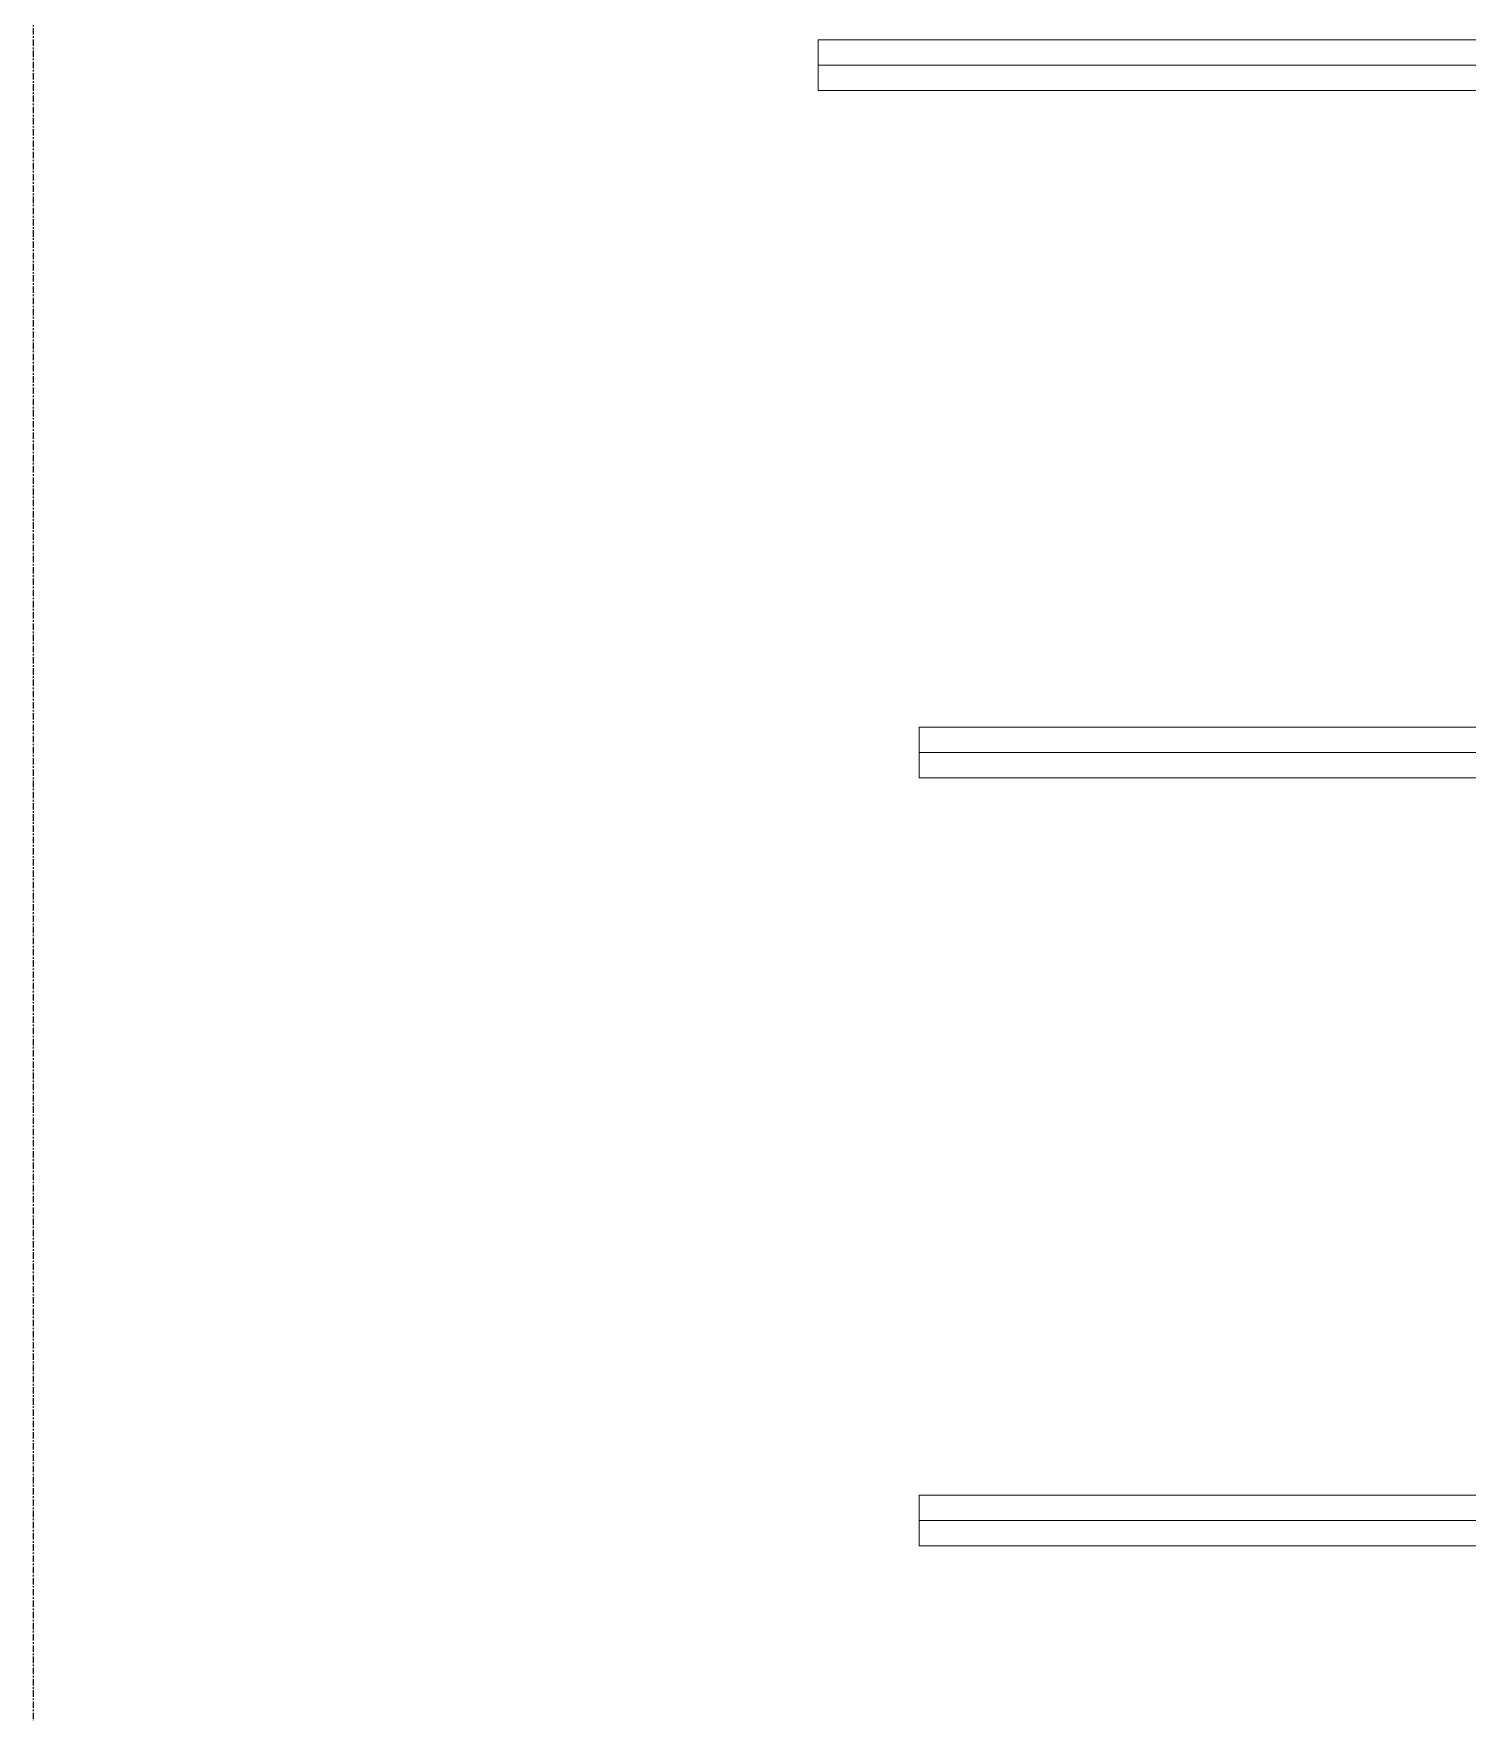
# Model space of a CAD drawing. Header units: millimetres. Extents: x -637480 to 299894, y -125373 to 39000.
# Drawn here: x 131818 to 134654, y 8790 to 12113 of the extents above; entities that cross this region are included whole.
import ezdxf

# ---------------------------------------------------------------- set-up
doc = ezdxf.new("R2010")
doc.units = ezdxf.units.MM
doc.linetypes.add('Xref building Toll$0$Grid Line', pattern=[22.225, 12.7, -3.175, 3.175, -3.175])
doc.layers.add('AM_BOR', color=4, linetype='Continuous', lineweight=25)
doc.layers.add('Xref building Toll$0$C-PRKG', color=70, linetype='Continuous', lineweight=9)
doc.layers.add('Xref building Toll$0$S-GRID', color=8, linetype='Continuous')

# ---------------------------------------------------------------- blocks, each defined once
blk = doc.blocks.new('Xref building Toll$0$Toll Grids')
at = {"layer": 'Xref building Toll$0$S-GRID', "linetype": 'Xref building Toll$0$Grid Line'}
blk.add_line((131818, -125373.3), (131818, 36031.5), dxfattribs=at)
blk = doc.blocks.new('Xref building Toll$0$_SBAMHE3-3200X1550 Parking 90_1 - MHE3 3_2 X 1_550-1677613-MASTER GROUND FLOOR')
at = {"layer": 'Xref building Toll$0$C-PRKG'}
for p, q in [((50, 3200), (-50, 3200)), ((-50, 3200), (-50, 0)), ((-50, 0), (-50, 3200)), ((-50, 3200), (50, 3200)), ((-50, 3200), (-50, 3200)), ((0, 0), (0, 3200)), ((50, 0), (50, 3200)), ((50, 3200), (50, 0)), ((50, 3200), (50, 3200))]:
    blk.add_line(p, q, dxfattribs=at)
blk = doc.blocks.new('Xref building Toll$0$_SBAMHE4-3000X1520 Parking 90_1 - MHE4 1_52X3-1680944-MASTER GROUND FLOOR')
at = {"layer": 'Xref building Toll$0$C-PRKG'}
for p, q in [((9170, 3000), (9070, 3000)), ((9070, 3000), (9070, 0)), ((9070, 0), (9070, 3000)), ((9070, 3000), (9170, 3000)), ((9070, 3000), (9070, 3000)), ((9170, 3000), (9070, 3000)), ((9070, 3000), (9070, 0)), ((9070, 0), (9070, 3000)), ((9070, 3000), (9170, 3000)), ((9070, 3000), (9070, 3000)), ((9120, 0), (9120, 3000)), ((9120, 0), (9120, 3000)), ((9170, 0), (9170, 3000)), ((9170, 3000), (9170, 0)), ((9170, 3000), (9170, 3000)), ((9170, 0), (9170, 3000)), ((9170, 3000), (9170, 0)), ((9170, 3000), (9170, 3000)), ((10690, 3000), (10590, 3000)), ((10590, 3000), (10590, 0)), ((10590, 0), (10590, 3000)), ((10590, 3000), (10690, 3000)), ((10590, 3000), (10590, 3000)), ((10640, 0), (10640, 3000)), ((10690, 0), (10690, 3000)), ((10690, 3000), (10690, 0)), ((10690, 3000), (10690, 3000))]:
    blk.add_line(p, q, dxfattribs=at)
blk = doc.blocks.new('Xref building Toll')
blk.add_blockref('Xref building Toll$0$Toll Grids', (0, 0))
at = {"layer": 'Xref building Toll$0$C-PRKG'}
for name, p, rotation in [('Xref building Toll$0$_SBAMHE3-3200X1550 Parking 90_1 - MHE3 3_2 X 1_550-1677613-MASTER GROUND FLOOR', (136570, 12050), 90.0000000000001), ('Xref building Toll$0$_SBAMHE4-3000X1520 Parking 90_1 - MHE4 1_52X3-1680944-MASTER GROUND FLOOR', (136570, 50), 90.00000000000021)]:
    blk.add_blockref(name, p, dxfattribs=dict(at, rotation=rotation))

msp = doc.modelspace()

# ---------------------------------------------------------------- block references
at = {"layer": 'AM_BOR'}
msp.add_blockref('Xref building Toll', (0, 0), dxfattribs=at)

doc.saveas('drawing.dxf')
